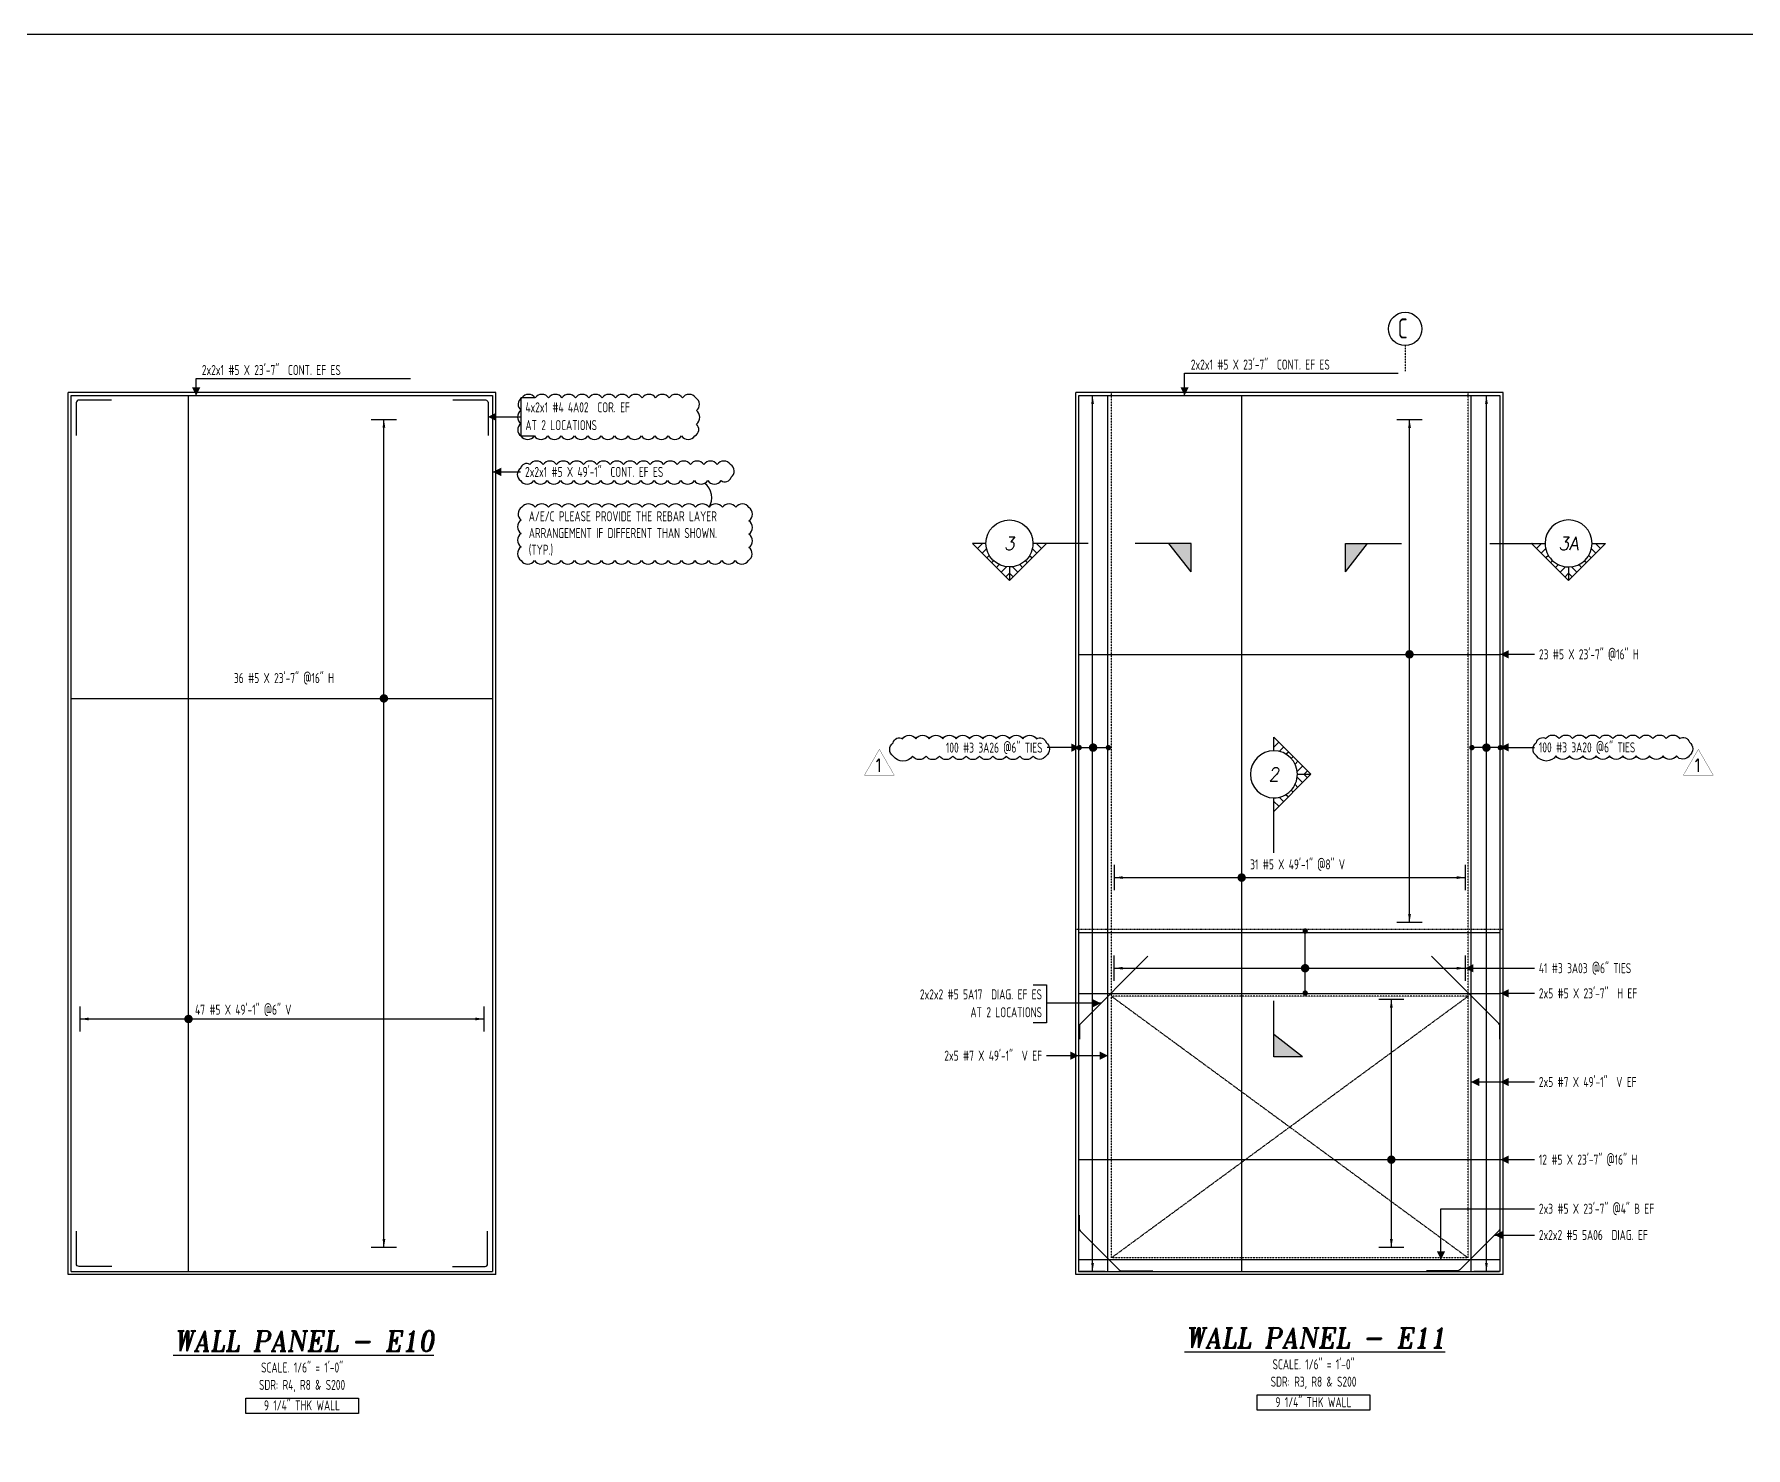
# Model space of a CAD drawing. Header units: inches. Extents: x -10781 to 50822, y -3854 to 38989.
# Drawn here: x 6557 to 7708, y 268 to 1219 of the extents above; entities that cross this region are included whole.
import ezdxf
from ezdxf.enums import TextEntityAlignment as Align

# ---------------------------------------------------------------- set-up
doc = ezdxf.new("R2010")
doc.units = ezdxf.units.IN
doc.header["$LTSCALE"] = 0.025
doc.header["$MEASUREMENT"] = 0
doc.linetypes.add('HIDDEN', pattern=[6, 3, -3])
doc.linetypes.add('PHANTOM', pattern=[2.5, 1.25, -0.25, 0.25, -0.25, 0.25, -0.25])
doc.layers.get('0').update_dxf_attribs({"linetype": 'CONTINUOUS'})
for name, color, linetype in [('0-25', 7, 'CONTINUOUS'), ('0-25TEXT', 7, 'CONTINUOUS'), ('0-35', 3, 'CONTINUOUS'), ('0-35TEXT', 3, 'CONTINUOUS'), ('0-50', 10, 'CONTINUOUS'), ('3', 3, 'CONTINUOUS'), ('BAR-LBL', 2, 'CONTINUOUS'), ('DETAIL', 83, 'CONTINUOUS'), ('GRID', 8, 'PHANTOM'), ('hidden', 7, 'HIDDEN'), ('RANGELAY', 7, 'CONTINUOUS'), ('REBARS', 4, 'CONTINUOUS'), ('REV_1', 150, 'CONTINUOUS')]:
    doc.layers.add(name, color=color, linetype=linetype)
doc.styles.add('AR', font='ARCHQUIK.shx', dxfattribs={"width": 0.8})
doc.styles.add('ROMANT', font='romant')

# ---------------------------------------------------------------- blocks, each defined once
blk = doc.blocks.new('leadrblk')
blk.add_lwpolyline([(0, 0, 0, 1, 0), (1, 0, 1, 1, 0)], format="xyseb")
blk = doc.blocks.new('*U796', base_point=(6584.9, 389.9))
at = {"layer": 'REBARS', "color": 0}
blk.add_lwpolyline([(6608.9, 390.2), (6586.9, 390.2, -0.414213), (6585.1, 391.9), (6585.1, 413.9)], format="xyb", dxfattribs=at)
blk = doc.blocks.new('*U797', base_point=(6862, 389.9))
at = {"layer": 'REBARS', "color": 0}
blk.add_lwpolyline([(6838, 390.2), (6860, 390.2, 0.414213), (6861.7, 391.9), (6861.7, 413.9)], format="xyb", dxfattribs=at)
blk = doc.blocks.new('*U1004', base_point=(6581.6, 772))
at = {"layer": 'REBARS', "color": 0}
blk.add_lwpolyline([(6581.6, 772.3), (6864.6, 772.3)], dxfattribs=at)
blk = doc.blocks.new('rendmark')
at = {"color": 4}
blk.add_line((0, -3), (0, 3), dxfattribs=at)
blk = doc.blocks.new('rarrow')
at = {"color": 7}
blk.add_solid([(2, -0.33), (2, 0.33), (0, 0)], dxfattribs=at)
blk = doc.blocks.new('*U636', base_point=(6791.9, 402.9))
at = {"layer": 'RANGELAY'}
blk.add_line((6791.9, 402.9), (6791.9, 959.9), dxfattribs=at)
at = {"layer": 'RANGELAY', "xscale": 2.834645669291339, "yscale": 2.834645669291339}
for name, p, rotation in [('rendmark', (6791.9, 959.9), 269.9999969630881), ('rarrow', (6791.9, 959.9), 269.9999969630881), ('rendmark', (6791.9, 402.9), 90.0000000335571), ('rarrow', (6791.9, 402.9), 90.0000000335571)]:
    blk.add_blockref(name, p, dxfattribs=dict(at, rotation=rotation))
blk = doc.blocks.new('VPM634EE')
at = {"const_width": 1}
blk.add_lwpolyline([(-0.5, 0, 1), (0.5, 0, 1)], format="xyb", close=True, dxfattribs=at)
blk = doc.blocks.new('*U747', base_point=(6660.8, 386.9))
at = {"layer": 'REBARS', "color": 0}
blk.add_lwpolyline([(6660.5, 386.9), (6660.5, 975.9)], dxfattribs=at)
blk = doc.blocks.new('*U745', base_point=(6587.6, 556.7))
at = {"layer": 'RANGELAY'}
blk.add_line((6587.6, 556.7), (6859.2, 556.7), dxfattribs=at)
at = {"layer": 'RANGELAY', "xscale": 2.834645669291339, "yscale": 2.834645669291339}
for name in ['rendmark', 'rarrow']:
    blk.add_blockref(name, (6587.6, 556.7), dxfattribs=at)
at = {"layer": 'RANGELAY', "xscale": 2.834645669291339, "yscale": 2.834645669291339, "rotation": 179.999996929531}
for name in ['rendmark', 'rarrow']:
    blk.add_blockref(name, (6859.2, 556.7), dxfattribs=at)
blk = doc.blocks.new('VPM634F1')
at = {"const_width": 1}
blk.add_lwpolyline([(-0.5, 0, 1), (0.5, 0, 1)], format="xyb", close=True, dxfattribs=at)
blk = doc.blocks.new('*U751', base_point=(6581.6, 975.6))
at = {"layer": 'REBARS', "color": 0}
blk.add_lwpolyline([(6581.6, 975.9), (6864.9, 975.9)], dxfattribs=at)
blk = doc.blocks.new('*U746', base_point=(6581.6, 387.3))
at = {"layer": 'REBARS', "color": 0}
blk.add_lwpolyline([(6581.6, 386.9), (6865, 386.9)], dxfattribs=at)
blk = doc.blocks.new('*U748', base_point=(6581.9, 386.9))
at = {"layer": 'REBARS', "color": 0}
blk.add_lwpolyline([(6581.6, 386.9), (6581.6, 975.9)], dxfattribs=at)
blk = doc.blocks.new('*U749', base_point=(6864.9, 386.9))
at = {"layer": 'REBARS', "color": 0}
blk.add_lwpolyline([(6865.2, 386.9), (6865.2, 975.9)], dxfattribs=at)
blk = doc.blocks.new('*U798', base_point=(6584.7, 973.2))
at = {"layer": 'REBARS', "color": 0}
blk.add_lwpolyline([(6608.7, 972.9), (6586.7, 972.9, 0.414214), (6585, 971.2), (6585, 949.2)], format="xyb", dxfattribs=at)
blk = doc.blocks.new('*U799', base_point=(6862.2, 973.2))
at = {"layer": 'REBARS', "color": 0}
blk.add_lwpolyline([(6838.2, 973), (6860.2, 973, -0.414214), (6862, 971.2), (6862, 949.2)], format="xyb", dxfattribs=at)
blk = doc.blocks.new('SECTARO')
at = {"linetype": 'Continuous'}
blk.add_line((33.3, 17), (20.1, 0), dxfattribs=at)
for p, q in [((33.3, 17), (33.3, 0)), ((33.3, 0), (0, 0))]:
    blk.add_line(p, q)
for points in [[(33.3, 0), (33.3, 17), (33.3, 0), (20.1, 0)], [(33.3, 17), (20.1, 0), (33.3, 0), (33.3, 17)]]:
    blk.add_solid(points, dxfattribs=at)
blk = doc.blocks.new('*X3')
at = {"color": 0, "linetype": 'Continuous'}
for p, q in [((-1.108, 0.278), (-1.075, 0.312)), ((-1.081, 0.217), (-1.031, 0.267)), ((-1.013, 0.197), (-0.986, 0.223)), ((-0.96, 0.161), (-0.942, 0.179)), ((-0.92, 0.112), (-0.898, 0.135)), ((-0.895, 0.05), (-0.854, 0.091)), ((-0.856, 0), (-0.81, 0.046)), ((-0.768, 0), (-0.765, 0.002))]:
    blk.add_line(p, q, dxfattribs=at)
blk = doc.blocks.new('*X2')
at = {"color": 0, "linetype": 'Continuous'}
for p, q in [((-1.108, 0.278), (-1.075, 0.312)), ((-0.96, 0.161), (-0.942, 0.179)), ((-0.856, 0), (-0.81, 0.046))]:
    blk.add_line(p, q, dxfattribs=at)
blk = doc.blocks.new('SECTNU')
at = {"linetype": 'Continuous'}
blk.add_line((-24.7, 0), (-32.8, 0), dxfattribs=at)
blk.add_line((0, 0), (-24.7, 0))
at = {"layer": '3'}
for p, q in [((-68.9, 0), (-46.8, 22.1)), ((-60.8, 0), (-68.9, 0))]:
    blk.add_line(p, q, dxfattribs=at)
at = {"layer": '3', "linetype": 'Continuous'}
blk.add_line((-46.8, 14), (-46.8, 22.1), dxfattribs=at)
at = {"layer": '3'}
for points in [[(-46.8, 22.1), (-24.7, 0), (-32.8, 0, 1)], [(-32.8, 0, 0.414214), (-46.8, 14)]]:
    blk.add_lwpolyline(points, format="xyb", dxfattribs=at)
for start, end in [(90, 180), (180, 0)]:
    blk.add_arc((-46.8, 0), 14, start, end, dxfattribs=at)
at = {"linetype": 'Continuous', "xscale": -64, "yscale": 64, "zscale": 64, "rotation": 359.9999999999999}
blk.add_blockref('*X3', (-117.7, 0), dxfattribs=at)
at = {"linetype": 'Continuous', "xscale": 64, "yscale": 64, "zscale": 64}
for name in ['*X3', '*X2']:
    blk.add_blockref(name, (24.1, 0), dxfattribs=at)
at = {"linetype": 'Continuous', "style": 'ROMANT', "oblique": 9, "width": 0.9}
blk.add_attdef('NO', text='', height=8, dxfattribs=at).set_placement((-46.8, 0), align=Align.MIDDLE)
blk = doc.blocks.new('*U1005', base_point=(7259.2, 386.6))
at = {"layer": 'REBARS', "color": 0}
blk.add_lwpolyline([(7259.2, 386.9), (7542.2, 386.9)], dxfattribs=at)
blk = doc.blocks.new('*U1007', base_point=(7259.2, 395.2))
at = {"layer": 'REBARS', "color": 0}
blk.add_lwpolyline([(7259.2, 394.9), (7542.2, 394.9)], dxfattribs=at)
blk = doc.blocks.new('*U1006', base_point=(7259.4, 975.6))
at = {"layer": 'REBARS', "color": 0}
blk.add_lwpolyline([(7259.4, 975.9), (7542.4, 975.9)], dxfattribs=at)
blk = doc.blocks.new('*U1043', base_point=(7259.6, 386.9))
at = {"layer": 'REBARS', "color": 0}
blk.add_lwpolyline([(7259.2, 386.9), (7259.2, 975.9)], dxfattribs=at)
blk = doc.blocks.new('*U773', base_point=(7523.6, 386.9))
at = {"layer": 'REBARS', "color": 0}
blk.add_lwpolyline([(7523.2, 386.9), (7523.2, 975.9)], dxfattribs=at)
blk = doc.blocks.new('*U1008', base_point=(7259.2, 461.8))
at = {"layer": 'REBARS', "color": 0}
blk.add_lwpolyline([(7259.2, 462.1), (7542.2, 462.1)], dxfattribs=at)
blk = doc.blocks.new('*U643', base_point=(7469.5, 402.9))
at = {"layer": 'RANGELAY'}
blk.add_line((7469.5, 402.9), (7469.5, 569.9), dxfattribs=at)
at = {"layer": 'RANGELAY', "xscale": 2.834645669291339, "yscale": 2.834645669291339}
for name, p, rotation in [('rendmark', (7469.5, 569.9), 269.9999969630881), ('rarrow', (7469.5, 569.9), 269.9999969630881), ('rendmark', (7469.5, 402.9), 90.0000000335571), ('rarrow', (7469.5, 402.9), 90.0000000335571)]:
    blk.add_blockref(name, p, dxfattribs=dict(at, rotation=rotation))
blk = doc.blocks.new('VPM9E7E52')
at = {"const_width": 1}
blk.add_lwpolyline([(-0.5, 0, 1), (0.5, 0, 1)], format="xyb", close=True, dxfattribs=at)
blk = doc.blocks.new('*U922', base_point=(7259.6, 801.6))
at = {"layer": 'REBARS', "color": 0}
blk.add_lwpolyline([(7259.6, 801.9), (7542.6, 801.9)], dxfattribs=at)
blk = doc.blocks.new('*U770', base_point=(7481.8, 621.5))
at = {"layer": 'RANGELAY'}
blk.add_line((7481.8, 621.5), (7481.8, 959.9), dxfattribs=at)
at = {"layer": 'RANGELAY', "xscale": 2.834645669291339, "yscale": 2.834645669291339}
for name, p, rotation in [('rendmark', (7481.8, 959.9), 269.9999969630881), ('rarrow', (7481.8, 959.9), 269.9999969630881), ('rarrow', (7481.8, 621.5), 90.000000033557), ('rendmark', (7481.8, 621.5), 90.000000033557)]:
    blk.add_blockref(name, p, dxfattribs=dict(at, rotation=rotation))
blk = doc.blocks.new('VPM9E7E92')
at = {"const_width": 1}
blk.add_lwpolyline([(-0.5, 0, 1), (0.5, 0, 1)], format="xyb", close=True, dxfattribs=at)
blk = doc.blocks.new('*U772', base_point=(7543, 739.2))
at = {"layer": 'REBARS', "color": 0, "const_width": 1.8}
for points in [[(7523.7, 740.1, 1), (7523.7, 738.3, 1), (7523.7, 740.1)], [(7542.8, 738.3, 1), (7542.8, 740.1, 1), (7542.8, 738.3)]]:
    blk.add_lwpolyline(points, format="xyb", dxfattribs=at)
at = {"layer": 'REBARS', "color": 0}
blk.add_lwpolyline([(7542.8, 739.2), (7523.7, 739.2)], dxfattribs=at)
blk = doc.blocks.new('*U771', base_point=(7533.5, 386.9))
at = {"layer": 'RANGELAY'}
blk.add_line((7533.5, 386.9), (7533.5, 975.9), dxfattribs=at)
at = {"layer": 'RANGELAY', "xscale": 2.834645669291339, "yscale": 2.834645669291339}
for name, p, rotation in [('rendmark', (7533.5, 975.9), 269.9999969411395), ('rarrow', (7533.5, 975.9), 269.9999969411395), ('rarrow', (7533.5, 386.9), 90.00000001160853), ('rendmark', (7533.5, 386.9), 90.00000001160853)]:
    blk.add_blockref(name, p, dxfattribs=dict(at, rotation=rotation))
blk = doc.blocks.new('VPM9E7ED2')
at = {"const_width": 1}
blk.add_lwpolyline([(-0.5, 0, 1), (0.5, 0, 1)], format="xyb", close=True, dxfattribs=at)
blk = doc.blocks.new('*U774', base_point=(7543.3, 386.9))
at = {"layer": 'REBARS', "color": 0}
blk.add_lwpolyline([(7542.8, 386.9), (7542.8, 975.9)], dxfattribs=at)
blk = doc.blocks.new('*U1011', base_point=(7369.2, 386.9))
at = {"layer": 'REBARS', "color": 0}
blk.add_lwpolyline([(7368.9, 386.9), (7368.9, 975.9)], dxfattribs=at)
blk = doc.blocks.new('*U644', base_point=(7283.2, 651.8))
at = {"layer": 'RANGELAY'}
blk.add_line((7283.2, 651.8), (7519.2, 651.8), dxfattribs=at)
at = {"layer": 'RANGELAY', "xscale": 2.834645669291339, "yscale": 2.834645669291339}
for name in ['rendmark', 'rarrow']:
    blk.add_blockref(name, (7283.2, 651.8), dxfattribs=at)
at = {"layer": 'RANGELAY', "xscale": 2.834645669291339, "yscale": 2.834645669291339, "rotation": 179.999996929531}
for name in ['rendmark', 'rarrow']:
    blk.add_blockref(name, (7519.2, 651.8), dxfattribs=at)
blk = doc.blocks.new('VPM9E7F12')
at = {"const_width": 1}
blk.add_lwpolyline([(-0.5, 0, 1), (0.5, 0, 1)], format="xyb", close=True, dxfattribs=at)
blk = doc.blocks.new('*U1009', base_point=(7259.2, 614.6))
at = {"layer": 'REBARS', "color": 0}
blk.add_lwpolyline([(7259.2, 614.9), (7542.2, 614.9)], dxfattribs=at)
blk = doc.blocks.new('*U1010', base_point=(7259.3, 573.6))
at = {"layer": 'REBARS', "color": 0}
blk.add_lwpolyline([(7259.3, 573.9), (7542.3, 573.9)], dxfattribs=at)
blk = doc.blocks.new('*U777', base_point=(7411.6, 573.9))
at = {"layer": 'REBARS', "color": 0, "const_width": 1.8}
for points in [[(7412.5, 615.8, 1), (7410.7, 615.8, 1), (7412.5, 615.8)], [(7410.7, 574.1, 1), (7412.5, 574.1, 1), (7410.7, 574.1)]]:
    blk.add_lwpolyline(points, format="xyb", dxfattribs=at)
at = {"layer": 'REBARS', "color": 0}
blk.add_lwpolyline([(7411.6, 574.1), (7411.6, 615.8)], dxfattribs=at)
blk = doc.blocks.new('*U776', base_point=(7283.2, 590.8))
at = {"layer": 'RANGELAY'}
blk.add_line((7283.2, 590.8), (7519.2, 590.8), dxfattribs=at)
at = {"layer": 'RANGELAY', "xscale": 2.834645669291339, "yscale": 2.834645669291339}
for name, p, rotation in [('rendmark', (7283.2, 590.8), 2.168027727665696e-08), ('rendmark', (7519.2, 590.8), 179.9999969512113), ('rarrow', (7283.2, 590.8), 2.168027727665696e-08), ('rarrow', (7519.2, 590.8), 179.9999969512113)]:
    blk.add_blockref(name, p, dxfattribs=dict(at, rotation=rotation))
blk = doc.blocks.new('VPM9E7FD2')
at = {"const_width": 1}
blk.add_lwpolyline([(-0.5, 0, 1), (0.5, 0, 1)], format="xyb", close=True, dxfattribs=at)
blk = doc.blocks.new('*U1044', base_point=(7279.3, 386.9))
at = {"layer": 'REBARS', "color": 0}
blk.add_lwpolyline([(7278.9, 386.9), (7278.9, 975.9)], dxfattribs=at)
blk = doc.blocks.new('*U758', base_point=(7259.2, 414.7))
at = {"layer": 'REBARS', "color": 0}
blk.add_lwpolyline([(7259.5, 424.7), (7259.5, 415.8, 0.198912), (7260.2, 414.2), (7286.5, 387.9, 0.198912), (7288, 387.3), (7309, 387.3)], format="xyb", dxfattribs=at)
blk = doc.blocks.new('*U759', base_point=(7542.8, 414.7))
at = {"layer": 'REBARS', "color": 0}
blk.add_lwpolyline([(7542.5, 424.7), (7542.5, 415.8, -0.198912), (7541.9, 414.2), (7515.6, 387.9, -0.198912), (7514, 387.3), (7493.1, 387.3)], format="xyb", dxfattribs=at)
blk = doc.blocks.new('*U765', base_point=(7542.8, 553.2))
at = {"layer": 'REBARS', "color": 0}
blk.add_lwpolyline([(7542.5, 543.2), (7542.5, 552.2, 0.198912), (7541.8, 553.7), (7496.6, 598.9)], format="xyb", dxfattribs=at)
blk = doc.blocks.new('*U766', base_point=(7259.6, 553.2))
at = {"layer": 'REBARS', "color": 0}
blk.add_lwpolyline([(7259.9, 543.2), (7259.9, 552.2, -0.198912), (7260.6, 553.7), (7305.8, 598.9)], format="xyb", dxfattribs=at)
blk = doc.blocks.new('*U992', base_point=(7259.4, 739.2))
at = {"layer": 'REBARS', "color": 0, "const_width": 1.8}
for points in [[(7259.6, 740.1, 1), (7259.6, 738.3, 1), (7259.6, 740.1)], [(7279.2, 738.3, 1), (7279.2, 740.1, 1), (7279.2, 738.3)]]:
    blk.add_lwpolyline(points, format="xyb", dxfattribs=at)
at = {"layer": 'REBARS', "color": 0}
blk.add_lwpolyline([(7259.6, 739.2), (7279.2, 739.2)], dxfattribs=at)
blk = doc.blocks.new('*U775', base_point=(7268.6, 386.9))
at = {"layer": 'RANGELAY'}
blk.add_line((7268.6, 386.9), (7268.6, 975.9), dxfattribs=at)
at = {"layer": 'RANGELAY', "xscale": 2.834645669291339, "yscale": 2.834645669291339}
for name, p, rotation in [('rendmark', (7268.6, 975.9), 269.9999969179225), ('rarrow', (7268.6, 975.9), 269.9999969179225), ('rarrow', (7268.6, 386.9), 89.99999998839145), ('rendmark', (7268.6, 386.9), 89.99999998839145)]:
    blk.add_blockref(name, p, dxfattribs=dict(at, rotation=rotation))
blk = doc.blocks.new('VPM9E8092')
at = {"const_width": 1}
blk.add_lwpolyline([(-0.5, 0, 1), (0.5, 0, 1)], format="xyb", close=True, dxfattribs=at)
blk = doc.blocks.new('Rev_Tri (48)')
at = {"const_width": 0.128}
blk.add_lwpolyline([(6.69, 11.58), (13.37, 0), (0, 0)], close=True, dxfattribs=at)
at = {"color": 1, "style": 'ROMANT'}
blk.add_attdef('R', (3.93, 1.52, -0.03), '', height=5.75, dxfattribs=at)

msp = doc.modelspace()

# ---------------------------------------------------------------- linework, layer by layer
at = {"layer": '0-25TEXT'}
for points in [[(7330.43804, 975.94996), (7330.43804, 991.11946), (7474.15846, 991.11946)], [(6665.63398, 975.94996), (6665.63398, 987.50277), (6809.8285, 987.50277)], [(6893.10065, 974.43445), (6884.10159, 974.43445), (6884.10159, 948.93713), (6893.10065, 948.93713)], [(6861.95495, 961.68579), (6884.10159, 961.68579)], [(6865.20492, 924.61896), (6883.8516, 924.61896)], [(7542.89518, 801.93413), (7565.8462, 801.93412)], [(7259.86298, 739.18772), (7237.94431, 739.18772)], [(7542.83487, 739.33562), (7565.7859, 739.33562)], [(7519.16207, 590.81941), (7565.7859, 590.85157)], [(7228.57026, 579.6037), (7237.56931, 579.6037), (7237.56931, 554.10638), (7228.57026, 554.10638)], [(7274.14302, 567.23), (7237.56931, 567.23)], [(7542.83482, 573.94996), (7565.7859, 573.94996)], [(7278.86302, 532.01564), (7237.56931, 532.01564)], [(7523.16201, 514.32681), (7565.7859, 514.32681)], [(7542.83478, 462.09175), (7565.7859, 462.09175)], [(7502.91159, 394.86703), (7502.91157, 429.06585), (7565.78587, 429.06589)], [(7539.07004, 411.39631), (7565.7859, 411.39631)]]:
    msp.add_lwpolyline(points, dxfattribs=at)
at = {"layer": '0-35'}
for p, q in [((6579.57995, 384.94996), (6579.57995, 977.94996)), ((6867.20495, 977.94996), (6579.57995, 977.94996)), ((6867.20495, 384.94996), (6867.20495, 977.94996)), ((7257.20987, 384.94996), (7257.20987, 977.94996)), ((7544.83487, 977.94996), (7257.20987, 977.94996)), ((7544.83487, 384.94996), (7544.83487, 977.94996)), ((6867.20495, 384.94996), (6579.57995, 384.94996)), ((7544.83487, 384.94996), (7257.20987, 384.94996))]:
    msp.add_line(p, q, dxfattribs=at)
at = {"layer": '0-35', "color": 0, "linetype": 'HIDDEN', "ltscale": 2}
msp.add_line((7544.83487, 616.94996), (7257.20987, 616.94996), dxfattribs=at)
at = {"layer": '0-50'}
for points in [[(6698.93797, 301.78794), (6774.82482, 301.78794), (6774.82482, 291.43158), (6698.93797, 291.43158)], [(7379.28331, 303.95146), (7455.17015, 303.95146), (7455.17015, 293.59509), (7379.28331, 293.59509)]]:
    msp.add_lwpolyline(points, close=True, dxfattribs=at)
msp.add_circle((7478.83487, 1020.80754), 11.25, dxfattribs=at)
at = {"layer": 'BAR-LBL'}
msp.add_lwpolyline([(5421.30462, 1218.9583), (9773.86267, 1218.9583), (9773.86267, -1266.46422), (5421.30462, -1266.46422)], close=True, dxfattribs=at)
at = {"layer": 'DETAIL'}
for points in [[(6884.10159, 948.79019, 0.52056705), (6893.10159, 948.79019, 0.52056705), (6902.10159, 948.79019, 0.52056705), (6911.10159, 948.79019, 0.52056705), (6920.10159, 948.79019, 0.52056705), (6929.10159, 948.79019, 0.52056705), (6938.10159, 948.79019, 0.52056705), (6947.10159, 948.79019, 0.52056705), (6956.10159, 948.79019, 0.52056705), (6965.10159, 948.79019, 0.52056705), (6974.10159, 948.79019, 0.52056705), (6983.10159, 948.79019, 0.52056705), (6992.10159, 948.79019, 0.52056705), (7001.10159, 948.79019, 0.52056705), (7002.07682, 956.81497, 0.52056705), (7002.07682, 965.81497, 0.52056705), (7001.6963, 974.43445, 0.52056705), (6992.6963, 974.43445, 0.52056705), (6983.6963, 974.43445, 0.52056705), (6974.6963, 974.43445, 0.52056705), (6965.6963, 974.43445, 0.52056705), (6956.6963, 974.43445, 0.52056705), (6947.6963, 974.43445, 0.52056705), (6938.6963, 974.43445, 0.52056705), (6929.6963, 974.43445, 0.52056705), (6920.6963, 974.43445, 0.52056705), (6911.6963, 974.43445, 0.52056705), (6902.6963, 974.43445, 0.52056705), (6893.6963, 974.43445, 0.52056705), (6884.6963, 974.43445, 0.52056705), (6884.10159, 966.02915, 0.52056705), (6884.10159, 957.02915, 0.52056705)], [(6883.72268, 918.75055, 0.52056705), (6892.72268, 918.75055, 0.52056705), (6901.72268, 918.75055, 0.52056705), (6910.72268, 918.75055, 0.52056705), (6919.72268, 918.75055, 0.52056705), (6928.72268, 918.75055, 0.52056705), (6937.72268, 918.75055, 0.52056705), (6946.72268, 918.75055, 0.52056705), (6955.72268, 918.75055, 0.52056705), (6964.72268, 918.75055, 0.52056705), (6973.72268, 918.75055, 0.52056705), (6982.72268, 918.75055, 0.52056705), (6991.72268, 918.75055, 0.52056705), (7000.72268, 918.75055, 0.52056705), (7009.72268, 918.75055, 0.52056705), (7018.72268, 918.75055, 0.52056705), (7025.47873, 920.9945, 0.52056705), (7025.07605, 929.59182, 0.52056705), (7016.07605, 929.59182, 0.52056705), (7007.07605, 929.59182, 0.52056705), (6998.07605, 929.59182, 0.52056705), (6989.07605, 929.59182, 0.52056705), (6980.07605, 929.59182, 0.52056705), (6971.07605, 929.59182, 0.52056705), (6962.07605, 929.59182, 0.52056705), (6953.07605, 929.59182, 0.52056705), (6944.07605, 929.59182, 0.52056705), (6935.07605, 929.59182, 0.52056705), (6926.07605, 929.59182, 0.52056705), (6917.07605, 929.59182, 0.52056705), (6908.07605, 929.59182, 0.52056705), (6899.07605, 929.59182, 0.52056705), (6890.07605, 929.59182, 0.52056705), (6883.72268, 926.94519, 0.52056705)], [(6884.16138, 865.00039, 0.52056705), (6893.16138, 865.00039, 0.52056705), (6902.16138, 865.00039, 0.52056705), (6911.16138, 865.00039, 0.52056705), (6920.16138, 865.00039, 0.52056705), (6929.16138, 865.00039, 0.52056705), (6938.16138, 865.00039, 0.52056705), (6947.16138, 865.00039, 0.52056705), (6956.16138, 865.00039, 0.52056705), (6965.16138, 865.00039, 0.52056705), (6974.16138, 865.00039, 0.52056705), (6983.16138, 865.00039, 0.52056705), (6992.16138, 865.00039, 0.52056705), (7001.16138, 865.00039, 0.52056705), (7010.16138, 865.00039, 0.52056705), (7019.16138, 865.00039, 0.52056705), (7028.16138, 865.00039, 0.52056705), (7037.16138, 865.00039, 0.52056705), (7037.47312, 873.68866, 0.52056705), (7037.47312, 882.68866, 0.52056705), (7037.47312, 891.68866, 0.52056705), (7037.47312, 900.68866, 0.52056705), (7028.58685, 900.80239, 0.52056705), (7019.58685, 900.80239, 0.52056705), (7010.58685, 900.80239, 0.52056705), (7001.58685, 900.80239, 0.52056705), (6992.58685, 900.80239, 0.52056705), (6983.58685, 900.80239, 0.52056705), (6974.58685, 900.80239, 0.52056705), (6965.58685, 900.80239, 0.52056705), (6956.58685, 900.80239, 0.52056705), (6947.58685, 900.80239, 0.52056705), (6938.58685, 900.80239, 0.52056705), (6929.58685, 900.80239, 0.52056705), (6920.58685, 900.80239, 0.52056705), (6911.58685, 900.80239, 0.52056705), (6902.58685, 900.80239, 0.52056705), (6893.58685, 900.80239, 0.52056705), (6884.58685, 900.80239, 0.52056705), (6884.16138, 892.22786, 0.52056705), (6884.16138, 883.22786, 0.52056705), (6884.16138, 874.22786, 0.52056705)]]:
    msp.add_lwpolyline(points, format="xyb", close=True, dxfattribs=at)
msp.add_arc((7000.29274, 907.26166), 12.15281, 327.89288116, 52.92762285, dxfattribs=at)
at = {"layer": 'GRID', "lineweight": -3}
msp.add_lwpolyline([(7478.83487, 1009.55754), (7478.83487, 992.31661)], dxfattribs=at)
at = {"layer": 'hidden'}
for p, q in [((7281.20987, 571.94996), (7281.20987, 977.94996)), ((7521.20987, 571.94996), (7521.20987, 977.94996)), ((7521.20987, 571.94996), (7281.20987, 571.94996)), ((7281.20987, 395.94996), (7281.20987, 571.94996)), ((7521.20987, 395.94996), (7521.20987, 571.94996)), ((7521.20987, 395.94996), (7281.20987, 395.94996))]:
    msp.add_line(p, q, dxfattribs=at)
for points in [[(7521.20987, 571.94996), (7281.20987, 395.94996)], [(7521.20987, 395.94996), (7281.20987, 571.94996)]]:
    msp.add_lwpolyline(points, dxfattribs=at)
at = {"layer": 'REV_1'}
for points in [[(7134.46164, 733.45082, -0.52056705), (7134.46164, 742.45082, -0.52056705), (7140.75512, 745.15735, -0.52056705), (7149.75512, 745.15735, -0.52056705), (7158.75512, 745.15735, -0.52056705), (7167.75512, 745.15735, -0.52056705), (7176.75512, 745.15735, -0.52056705), (7185.75512, 745.15735, -0.52056705), (7194.75512, 745.15735, -0.52056705), (7203.75512, 745.15735, -0.52056705), (7212.75512, 745.15735, -0.52056705), (7221.75512, 745.15735, -0.52056705), (7230.75512, 745.15735, -0.52056705), (7237.30688, 742.70911, -0.52056705), (7237.30688, 733.70911, -0.52056705), (7228.56518, 733.45082, -0.52056705), (7219.56518, 733.45082, -0.52056705), (7210.56518, 733.45082, -0.52056705), (7201.56518, 733.45082, -0.52056705), (7192.56518, 733.45082, -0.52056705), (7183.56518, 733.45082, -0.52056705), (7174.56518, 733.45082, -0.52056705), (7165.56518, 733.45082, -0.52056705), (7156.56518, 733.45082, -0.52056705), (7147.56518, 733.45082, -0.52056705)], [(7567.16809, 733.59872, -0.52056705), (7567.16809, 742.59872, -0.52056705), (7573.46156, 745.30525, -0.52056705), (7582.46156, 745.30525, -0.52056705), (7591.46156, 745.30525, -0.52056705), (7600.46156, 745.30525, -0.52056705), (7609.46156, 745.30525, -0.52056705), (7618.46156, 745.30525, -0.52056705), (7627.46156, 745.30525, -0.52056705), (7636.46156, 745.30525, -0.52056705), (7645.46156, 745.30525, -0.52056705), (7654.46156, 745.30525, -0.52056705), (7663.46156, 745.30525, -0.52056705), (7670.01332, 742.85702, -0.52056705), (7670.01332, 733.85702, -0.52056705), (7661.27162, 733.59872, -0.52056705), (7652.27162, 733.59872, -0.52056705), (7643.27162, 733.59872, -0.52056705), (7634.27162, 733.59872, -0.52056705), (7625.27162, 733.59872, -0.52056705), (7616.27162, 733.59872, -0.52056705), (7607.27162, 733.59872, -0.52056705), (7598.27162, 733.59872, -0.52056705), (7589.27162, 733.59872, -0.52056705), (7580.27162, 733.59872, -0.52056705)]]:
    msp.add_lwpolyline(points, format="xyb", close=True, dxfattribs=at)

# ---------------------------------------------------------------- block references
ref = msp.add_blockref('SECTNU', (7265.53975, 876.53784), dxfattribs=dict(xscale=-1.129181470141702, yscale=1.129181470141702, zscale=1.129181470141702, rotation=179.9999870930078))
ref.add_attrib('NO', '3', dxfattribs={"linetype": 'Continuous', "height": 9.03345, "rotation": 359.99998709, "style": 'ROMANT', "oblique": 9, "width": 0.9}).set_placement((7212.67973, 876.53784), align=Align.MIDDLE)
ref = msp.add_blockref('SECTNU', (7535.87119, 876.53783), dxfattribs=dict(xscale=1.129181470141702, yscale=1.129181470141702, zscale=1.129181470141702, rotation=180.0000014568757))
ref.add_attrib('NO', '3A', dxfattribs={"linetype": 'Continuous', "height": 9.033452, "rotation": 0.00000146, "style": 'ROMANT', "oblique": 9, "width": 0.9}).set_placement((7588.73122, 876.53782), align=Align.MIDDLE)
at = {"yscale": 1.129181470141702, "zscale": 1.129181470141702}
for p, xscale, rotation in [((7297.18477, 876.53783), -1.129181470141702, 179.9999870930078), ((7476.28533, 876.53784), 1.129181470141702, 180.0000014568757), ((7390.51158, 568.87189), 1.129181470141702, 270)]:
    msp.add_blockref('SECTARO', p, dxfattribs=dict(at, xscale=xscale, rotation=rotation))
ref = msp.add_blockref('SECTNU', (7390.51158, 668.38342), dxfattribs=dict(xscale=1.129181470141702, yscale=1.129181470141702, zscale=1.129181470141702, rotation=270))
ref.add_attrib('NO', '2', dxfattribs={"linetype": 'Continuous', "height": 9.03345, "style": 'ROMANT', "oblique": 9, "width": 0.9}).set_placement((7390.51159, 721.24345), align=Align.MIDDLE)
at = {"layer": '0-25', "xscale": 1.5, "yscale": 1.5, "zscale": 1.5}
for p in [(7115.14294, 720.68776, -0.15), (7665.9789, 720.68776, -0.15)]:
    msp.add_blockref('Rev_Tri (48)', p, dxfattribs=at).add_auto_attribs({'R': '1'})
at = {"layer": '0-25TEXT'}
for name, p, xscale, yscale, rotation in [('leadrblk', (6665.63398, 975.94996), 5.623937007874017, 2.250708661417324, 90.00000153523449), ('leadrblk', (7330.43804, 975.94996), 5.623937007874017, 2.250708661417324, 90.00000153523449), ('VPM9E7E92', (7481.75771, 801.93411), 2.834645669291339, 2.834645669291339, 90.00000003355706), ('VPM634EE', (6791.90548, 772.27853), 2.834645669291339, 2.834645669291339, 90.00000003355706), ('leadrblk', (7259.86298, 739.18772), 5.623937007874017, 2.250708661417324, 180.000003070469), ('VPM9E8092', (7268.92942, 739.18772), -2.834645669291339, 2.834645669291339, 269.9999999883914), ('VPM9E7ED2', (7533.49031, 739.18772), 2.834645669291339, 2.834645669291339, 90.00000001160855), ('VPM9E7FD2', (7411.54416, 590.81941), 2.834645669291339, 2.834645669291339, 2.168027262407381e-08), ('leadrblk', (7274.14302, 567.23), 5.623937007874017, 2.250708661417324, 180.000003070469), ('leadrblk', (7259.20991, 532.01565), 5.623937007874017, 2.250708661417324, 180.000003070469), ('leadrblk', (7278.86302, 532.01564), 5.623937007874017, 2.250708661417324, 180.000003070469), ('VPM9E7E52', (7469.5354, 462.09175), 2.834645669291339, 2.834645669291339, 90.00000003355706), ('leadrblk', (7502.91159, 394.86703), -5.623937007874019, 2.250708661417324, 270.0000373377313)]:
    msp.add_blockref(name, p, dxfattribs=dict(at, xscale=xscale, yscale=yscale, rotation=rotation))
for name, p, xscale, yscale in [('leadrblk', (6861.95495, 961.68579), 5.623937007874017, 2.250708661417324), ('leadrblk', (6865.20492, 924.61896), 5.623937007874017, 2.250708661417324), ('leadrblk', (7542.83489, 801.93412), 5.623937007874017, 2.250708661417324), ('leadrblk', (7542.83487, 739.33562), 5.623937007874017, 2.250708661417324), ('VPM9E7F12', (7368.85857, 651.77843), 2.834645669291339, 2.834645669291339), ('leadrblk', (7519.16207, 590.81941), 5.623937007874017, 2.250708661417324), ('leadrblk', (7542.83482, 573.94996), 5.623937007874017, 2.250708661417324), ('VPM634F1', (6660.49909, 556.68262), 2.834645669291339, 2.834645669291339), ('leadrblk', (7523.16201, 514.32681), 5.623937007874017, 2.250708661417324), ('leadrblk', (7542.8348, 514.32681), 5.623937007874017, 2.250708661417324), ('leadrblk', (7542.83478, 462.09175), 5.623937007874017, 2.250708661417324), ('leadrblk', (7539.07004, 411.39631), 5.623937007874017, 2.250708661417324)]:
    msp.add_blockref(name, p, dxfattribs=dict(at, xscale=xscale, yscale=yscale))
at = {"layer": 'RANGELAY'}
for name, p in [('*U775', (7268.55442, 386.94996)), ('*U771', (7533.49031, 386.94996)), ('*U636', (6791.90548, 402.94996)), ('*U770', (7481.75771, 621.51246)), ('*U644', (7283.23798, 651.77843)), ('*U776', (7283.20987, 590.81941)), ('*U745', (6587.57995, 556.68262)), ('*U643', (7469.5354, 402.94996))]:
    msp.add_blockref(name, p, dxfattribs=at)
at = {"layer": 'REBARS', "color": 4}
for name, p in [('*U751', (6581.56148, 975.63746)), ('*U748', (6581.89245, 386.94996)), ('*U798', (6584.70514, 973.19996)), ('*U747', (6660.81156, 386.94996)), ('*U799', (6862.20495, 973.20005)), ('*U749', (6864.89245, 386.94996)), ('*U1043', (7259.64737, 386.94996)), ('*U1006', (7259.43547, 975.63746)), ('*U1044', (7279.30048, 386.94996)), ('*U1011', (7369.17103, 386.94996)), ('*U773', (7523.59947, 386.94996)), ('*U774', (7543.27225, 386.94996)), ('*U922', (7259.58487, 801.62161)), ('*U1004', (6581.57995, 771.96603)), ('*U992', (7259.39737, 739.18772)), ('*U772', (7543.02237, 739.18772)), ('*U1009', (7259.20987, 614.63746)), ('*U777', (7411.59313, 573.93943)), ('*U766', (7259.61298, 553.20884)), ('*U765', (7542.78707, 553.20884)), ('*U1010', (7259.32503, 573.63746)), ('*U1008', (7259.20987, 461.77925)), ('*U758', (7259.20987, 414.71919)), ('*U759', (7542.83487, 414.71919)), ('*U796', (6584.89245, 389.94996)), ('*U797', (6861.95495, 389.94987)), ('*U1007', (7259.20987, 395.1796)), ('*U746', (6581.57995, 387.26246)), ('*U1005', (7259.20987, 386.63746))]:
    msp.add_blockref(name, p, dxfattribs=at)

# ---------------------------------------------------------------- texts
at = {"color": 7, "linetype": 'Continuous', "style": 'ROMANT', "oblique": 9, "width": 0.95}
for s, p in [('%%UWALL PANEL - E10', (6738.25327, 333.35984)), ('%%UWALL PANEL - E11', (7418.59861, 335.52336))]:
    msp.add_text(s, height=13.5, dxfattribs=at).set_placement(p, align=Align.CENTER)
at = {"layer": '0-35TEXT', "style": 'AR', "width": 0.8}
msp.add_text('AT 2 LOCATIONS', height=6.7498312, dxfattribs=at).set_placement((6887.10128, 952.68673))
msp.add_text('AT 2 LOCATIONS', height=6.7498312, dxfattribs=at).set_placement((7234.56963, 557.85598), align=Align.RIGHT)
for s, p in [('SCALE. 1/6" = 1\'-0"', (6736.8814, 318.91295)), ('SCALE. 1/6" = 1\'-0"', (7417.22673, 321.07647)), ('SDR: R4, R8 & S200', (6736.8814, 307.24475)), ('SDR: R3, R8 & S200', (7417.22673, 309.40827)), ('9 1/4" THK WALL', (6736.80448, 293.45674)), ('9 1/4" THK WALL', (7417.14981, 295.62025))]:
    msp.add_text(s, height=6.7498312, dxfattribs=at).set_placement(p, align=Align.CENTER)
at = {"layer": '0-50', "style": 'AR', "width": 0.8}
msp.add_text('C', height=13.5, dxfattribs=at).set_placement((7473.84833, 1014.32109))
at = {"layer": 'BAR-LBL', "style": 'AR', "width": 0.8}
for s, p in [('2x2x1 #5 X 23\'-7"  CONT. EF ES', (6669.48295, 989.75891)), ('2x2x1 #5 X 23\'-7"  CONT. EF ES', (7334.67169, 993.41448)), ('4x2x1 #4 4A02  COR. EF', (6887.10128, 964.68547)), ('2x2x1 #5 X 49\'-1"  CONT. EF ES', (6886.85128, 921.24431)), ('23 #5 X 23\'-7" @16" H', (7568.84588, 798.55947)), ('36 #5 X 23\'-7" @16" H', (6691.06177, 782.57868)), ('100 #3 3A20 @6" TIES', (7568.78559, 735.96098)), ('31 #5 X 49\'-1" @8" V', (7374.56537, 657.27392)), ('41 #3 3A03 @6" TIES', (7568.78559, 587.47693)), ('2x5 #5 X 23\'-7"  H EF', (7568.78559, 570.57531)), ('47 #5 X 49\'-1" @6" V', (6664.89824, 559.56783)), ('2x5 #7 X 49\'-1"  V EF', (7568.78559, 510.95216)), ('12 #5 X 23\'-7" @16" H', (7568.78559, 458.71711)), ('2x3 #5 X 23\'-7" @4" B EF', (7568.78555, 425.6912)), ('2x2x2 #5 5A06  DIAG. EF', (7568.78559, 408.02166))]:
    msp.add_text(s, height=6.7492913, dxfattribs=at).set_placement(p)
for s, p in [('100 #3 3A26 @6" TIES', (7234.94463, 735.81307)), ('2x2x2 #5 5A17  DIAG. EF ES', (7234.56963, 569.85472)), ('2x5 #7 X 49\'-1"  V EF', (7234.56963, 528.641))]:
    msp.add_text(s, height=6.7492913, dxfattribs=at).set_placement(p, align=Align.RIGHT)
at = {"layer": 'DETAIL', "insert": (6889.35516, 898.15842), "char_height": 6.75, "width": 145.4099867, "attachment_point": 1, "style": 'AR'}
msp.add_mtext('A/E/C PLEASE PROVIDE THE REBAR LAYER ARRANGEMENT IF DIFFERENT THAN SHOWN. (TYP.)', dxfattribs=at)

doc.saveas('drawing.dxf')
